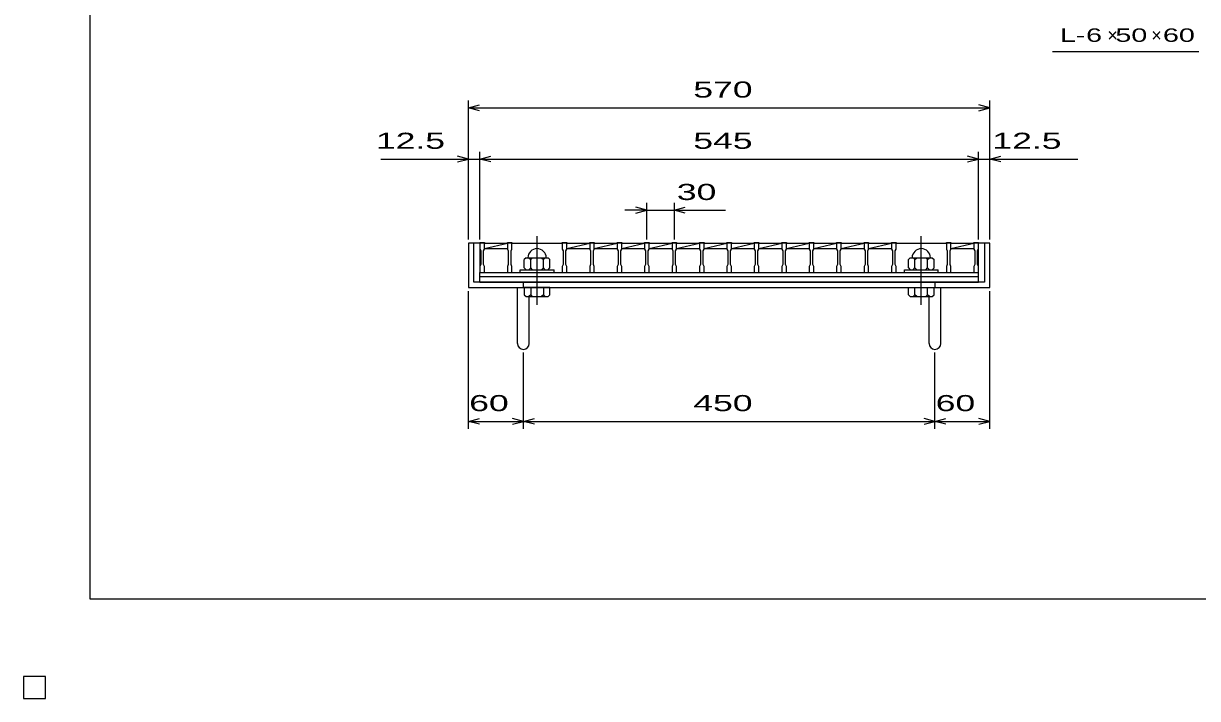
# Model space of a CAD drawing. Units: millimetres, scale not verified. Extents: x -1456 to 1385, y -1026 to 843.
# Drawn here: x -1456 to -172, y -1026 to -288 of the extents above; entities that cross this region are included whole.
import ezdxf
from ezdxf.enums import TextEntityAlignment as Align

# ---------------------------------------------------------------- set-up
doc = ezdxf.new("R2010")
doc.units = ezdxf.units.MM
doc.header["$LTSCALE"] = 8
doc.linetypes.add('CHAIN', pattern=[18.5, 12, -1.5, 3.5, -1.5])
for name, color, linetype, lineweight in [('0_2', 150, 'Continuous', 25), ('16', 3, 'Continuous', 25), ('19', 6, 'Continuous', 25), ('22', 4, 'Continuous', 25)]:
    doc.layers.add(name, color=color, linetype=linetype, lineweight=lineweight)
doc.styles.add('ベクトル', font='')
doc.styles.get('ベクトル').set_extended_font_data('ベクトル')

msp = doc.modelspace()

# ---------------------------------------------------------------- linework, layer by layer
at = {"layer": '0_2'}
for p, q in [((-1383.2, -917.2), (-1383.2, 842.8)), ((1384.8, -917.2), (-1383.2, -917.2))]:
    msp.add_line(p, q, dxfattribs=at)
at = {"layer": '16', "linetype": 'CHAIN'}
for p, q in [((-894.5, -595.4), (-894.5, -520.4)), ((-474.5, -595.4), (-474.5, -520.4))]:
    msp.add_line(p, q, dxfattribs=at)
at = {"layer": '16'}
for p, q in [((-957, -528), (-957, -527.3)), ((-957, -527.3), (-952, -527.3)), ((-957, -528), (-957, -534.5)), ((-952, -528), (-957, -528)), ((-957, -528), (-957, -560)), ((-957, -534.5), (-956, -536.5)), ((-956, -536.5), (-956, -551.5)), ((-953, -536.5), (-952, -534.5)), ((-953, -551.5), (-953, -536.5)), ((-952, -527.3), (-952, -528)), ((-952, -534.5), (-952, -528)), ((-952, -528), (-927, -528)), ((-952, -534), (-927, -528)), ((-952, -534), (-927, -534)), ((-927, -528), (-927, -527.3)), ((-927, -527.3), (-922, -527.3)), ((-927, -528), (-927, -534.5)), ((-922, -528), (-927, -528)), ((-927, -534.5), (-926, -536.5)), ((-926, -536.5), (-926, -551.5)), ((-923, -536.5), (-922, -534.5)), ((-923, -551.5), (-923, -536.5)), ((-922, -527.3), (-922, -528)), ((-922, -534.5), (-922, -528)), ((-922, -528), (-867, -528)), ((-867, -528), (-867, -527.3)), ((-867, -527.3), (-862, -527.3)), ((-867, -528), (-867, -534.5)), ((-862, -528), (-867, -528)), ((-867, -534.5), (-866, -536.5)), ((-866, -536.5), (-866, -551.5)), ((-863, -536.5), (-862, -534.5)), ((-863, -551.5), (-863, -536.5)), ((-862, -527.3), (-862, -528)), ((-862, -534.5), (-862, -528)), ((-862, -528), (-837, -528)), ((-862, -534), (-837, -528)), ((-862, -534), (-837, -534)), ((-837, -528), (-837, -527.3)), ((-837, -527.3), (-832, -527.3)), ((-837, -528), (-837, -534.5)), ((-832, -528), (-837, -528)), ((-837, -534.5), (-836, -536.5)), ((-836, -536.5), (-836, -551.5)), ((-833, -536.5), (-832, -534.5)), ((-833, -551.5), (-833, -536.5)), ((-832, -527.3), (-832, -528)), ((-832, -534.5), (-832, -528)), ((-832, -528), (-807, -528)), ((-832, -534), (-807, -528)), ((-832, -534), (-807, -534)), ((-807, -528), (-807, -527.3)), ((-807, -527.3), (-802, -527.3)), ((-807, -528), (-807, -534.5)), ((-802, -528), (-807, -528)), ((-807, -534.5), (-806, -536.5)), ((-806, -536.5), (-806, -551.5)), ((-803, -536.5), (-802, -534.5)), ((-803, -551.5), (-803, -536.5)), ((-802, -527.3), (-802, -528)), ((-802, -534.5), (-802, -528)), ((-802, -528), (-777, -528)), ((-802, -534), (-777, -528)), ((-802, -534), (-777, -534)), ((-777, -528), (-777, -527.3)), ((-777, -527.3), (-772, -527.3)), ((-777, -528), (-777, -534.5)), ((-772, -528), (-777, -528)), ((-777, -534.5), (-776, -536.5)), ((-776, -536.5), (-776, -551.5)), ((-773, -536.5), (-772, -534.5)), ((-773, -551.5), (-773, -536.5)), ((-772, -527.3), (-772, -528)), ((-772, -534.5), (-772, -528)), ((-772, -528), (-747, -528)), ((-772, -534), (-747, -528)), ((-772, -534), (-747, -534)), ((-747, -528), (-747, -527.3)), ((-747, -527.3), (-742, -527.3)), ((-747, -528), (-747, -534.5)), ((-742, -528), (-747, -528)), ((-747, -534.5), (-746, -536.5)), ((-746, -536.5), (-746, -551.5)), ((-743, -536.5), (-742, -534.5)), ((-743, -551.5), (-743, -536.5)), ((-742, -527.3), (-742, -528)), ((-742, -534.5), (-742, -528)), ((-742, -528), (-717, -528)), ((-742, -534), (-717, -528)), ((-742, -534), (-717, -534)), ((-717, -528), (-717, -527.3)), ((-717, -527.3), (-712, -527.3)), ((-717, -528), (-717, -534.5)), ((-712, -528), (-717, -528)), ((-717, -534.5), (-716, -536.5)), ((-716, -536.5), (-716, -551.5)), ((-713, -536.5), (-712, -534.5)), ((-713, -551.5), (-713, -536.5)), ((-712, -527.3), (-712, -528)), ((-712, -534.5), (-712, -528)), ((-712, -528), (-687, -528)), ((-712, -534), (-687, -528)), ((-712, -534), (-687, -534)), ((-687, -528), (-687, -527.3)), ((-687, -527.3), (-682, -527.3)), ((-687, -528), (-687, -534.5)), ((-682, -528), (-687, -528)), ((-687, -534.5), (-686, -536.5)), ((-686, -536.5), (-686, -551.5)), ((-683, -536.5), (-682, -534.5)), ((-683, -551.5), (-683, -536.5)), ((-682, -527.3), (-682, -528)), ((-682, -534.5), (-682, -528)), ((-682, -528), (-657, -528)), ((-682, -534), (-657, -528)), ((-682, -534), (-657, -534)), ((-657, -528), (-657, -527.3)), ((-657, -527.3), (-652, -527.3)), ((-657, -528), (-657, -534.5)), ((-652, -528), (-657, -528)), ((-657, -534.5), (-656, -536.5)), ((-656, -536.5), (-656, -551.5)), ((-653, -536.5), (-652, -534.5)), ((-653, -551.5), (-653, -536.5)), ((-652, -527.3), (-652, -528)), ((-652, -534.5), (-652, -528)), ((-652, -528), (-627, -528)), ((-652, -534), (-627, -528)), ((-652, -534), (-627, -534)), ((-627, -528), (-627, -527.3)), ((-627, -527.3), (-622, -527.3)), ((-627, -528), (-627, -534.5)), ((-622, -528), (-627, -528)), ((-627, -534.5), (-626, -536.5)), ((-626, -536.5), (-626, -551.5)), ((-623, -536.5), (-622, -534.5)), ((-623, -551.5), (-623, -536.5)), ((-622, -527.3), (-622, -528)), ((-622, -534.5), (-622, -528)), ((-622, -528), (-597, -528)), ((-622, -534), (-597, -528)), ((-622, -534), (-597, -534)), ((-597, -528), (-597, -527.3)), ((-597, -527.3), (-592, -527.3)), ((-597, -528), (-597, -534.5)), ((-592, -528), (-597, -528)), ((-597, -534.5), (-596, -536.5)), ((-596, -536.5), (-596, -551.5)), ((-593, -536.5), (-592, -534.5)), ((-593, -551.5), (-593, -536.5)), ((-592, -527.3), (-592, -528)), ((-592, -534.5), (-592, -528)), ((-592, -528), (-567, -528)), ((-592, -534), (-567, -528)), ((-592, -534), (-567, -534)), ((-567, -528), (-567, -527.3)), ((-567, -527.3), (-562, -527.3)), ((-567, -528), (-567, -534.5)), ((-562, -528), (-567, -528)), ((-567, -534.5), (-566, -536.5)), ((-566, -536.5), (-566, -551.5)), ((-563, -536.5), (-562, -534.5)), ((-563, -551.5), (-563, -536.5)), ((-562, -527.3), (-562, -528)), ((-562, -534.5), (-562, -528)), ((-562, -528), (-537, -528)), ((-562, -534), (-537, -528)), ((-562, -534), (-537, -534)), ((-537, -528), (-537, -527.3)), ((-537, -527.3), (-532, -527.3)), ((-537, -528), (-537, -534.5)), ((-532, -528), (-537, -528)), ((-537, -534.5), (-536, -536.5)), ((-536, -536.5), (-536, -551.5)), ((-533, -536.5), (-532, -534.5)), ((-533, -551.5), (-533, -536.5)), ((-532, -527.3), (-532, -528)), ((-532, -534.5), (-532, -528)), ((-532, -528), (-507, -528)), ((-532, -534), (-507, -528)), ((-532, -534), (-507, -534)), ((-507, -528), (-507, -527.3)), ((-507, -527.3), (-502, -527.3)), ((-507, -528), (-507, -534.5)), ((-502, -528), (-507, -528)), ((-507, -534.5), (-506, -536.5)), ((-506, -536.5), (-506, -551.5)), ((-503, -536.5), (-502, -534.5)), ((-503, -551.5), (-503, -536.5)), ((-502, -527.3), (-502, -528)), ((-502, -534.5), (-502, -528)), ((-502, -528), (-447, -528)), ((-447, -528), (-447, -527.3)), ((-447, -527.3), (-442, -527.3)), ((-447, -528), (-447, -534.5)), ((-442, -528), (-447, -528)), ((-447, -534.5), (-446, -536.5)), ((-446, -536.5), (-446, -551.5)), ((-443, -536.5), (-442, -534.5)), ((-443, -551.5), (-443, -536.5)), ((-442, -527.3), (-442, -528)), ((-442, -534.5), (-442, -528)), ((-442, -528), (-417, -528)), ((-442, -534), (-417, -528)), ((-442, -534), (-417, -534)), ((-417, -528), (-417, -527.3)), ((-417, -527.3), (-412, -527.3)), ((-417, -528), (-417, -534.5)), ((-412, -528), (-417, -528)), ((-417, -534.5), (-416, -536.5)), ((-416, -536.5), (-416, -551.5)), ((-413, -536.5), (-412, -534.5)), ((-413, -551.5), (-413, -536.5)), ((-412, -527.3), (-412, -528)), ((-412, -534.5), (-412, -528)), ((-412, -560), (-412, -528)), ((-956, -551.5), (-957, -553.5)), ((-952, -553.5), (-953, -551.5)), ((-926, -551.5), (-927, -553.5)), ((-922, -553.5), (-923, -551.5)), ((-906.5, -544), (-908.5, -546)), ((-908.5, -555), (-908.5, -546)), ((-906.5, -544), (-882.5, -544)), ((-903.5, -544), (-901.5, -546)), ((-901.5, -546), (-899.5, -544)), ((-901.5, -555), (-901.5, -546)), ((-889.5, -544), (-887.5, -546)), ((-887.5, -546), (-885.5, -544)), ((-887.5, -555), (-887.5, -546)), ((-882.5, -544), (-880.5, -546)), ((-880.5, -555), (-880.5, -546)), ((-866, -551.5), (-867, -553.5)), ((-862, -553.5), (-863, -551.5)), ((-836, -551.5), (-837, -553.5)), ((-832, -553.5), (-833, -551.5)), ((-806, -551.5), (-807, -553.5)), ((-802, -553.5), (-803, -551.5)), ((-776, -551.5), (-777, -553.5)), ((-772, -553.5), (-773, -551.5)), ((-746, -551.5), (-747, -553.5)), ((-742, -553.5), (-743, -551.5)), ((-716, -551.5), (-717, -553.5)), ((-712, -553.5), (-713, -551.5)), ((-686, -551.5), (-687, -553.5)), ((-682, -553.5), (-683, -551.5)), ((-656, -551.5), (-657, -553.5)), ((-652, -553.5), (-653, -551.5)), ((-626, -551.5), (-627, -553.5)), ((-622, -553.5), (-623, -551.5)), ((-596, -551.5), (-597, -553.5)), ((-592, -553.5), (-593, -551.5)), ((-566, -551.5), (-567, -553.5)), ((-562, -553.5), (-563, -551.5)), ((-536, -551.5), (-537, -553.5)), ((-532, -553.5), (-533, -551.5)), ((-506, -551.5), (-507, -553.5)), ((-502, -553.5), (-503, -551.5)), ((-486.5, -544), (-488.5, -546)), ((-488.5, -555), (-488.5, -546)), ((-486.5, -544), (-462.5, -544)), ((-483.5, -544), (-481.5, -546)), ((-481.5, -546), (-479.5, -544)), ((-481.5, -555), (-481.5, -546)), ((-469.5, -544), (-467.5, -546)), ((-467.5, -546), (-465.5, -544)), ((-467.5, -555), (-467.5, -546)), ((-462.5, -544), (-460.5, -546)), ((-460.5, -555), (-460.5, -546)), ((-446, -551.5), (-447, -553.5)), ((-442, -553.5), (-443, -551.5)), ((-416, -551.5), (-417, -553.5)), ((-412, -553.5), (-413, -551.5)), ((-957, -553.5), (-957, -560)), ((-957, -560), (-952, -560)), ((-957, -560), (-412, -560)), ((-957, -564.5), (-957, -560)), ((-957, -564.5), (-412, -564.5)), ((-957, -570.5), (-957, -564.5)), ((-952, -560), (-952, -553.5)), ((-952, -560), (-927, -560)), ((-927, -553.5), (-927, -560)), ((-927, -560), (-922, -560)), ((-922, -560), (-922, -553.5)), ((-922, -560), (-867, -560)), ((-913, -560), (-913, -557)), ((-913, -557), (-876, -557)), ((-913, -560), (-876, -560)), ((-908.5, -555), (-906.5, -557)), ((-903.5, -557), (-901.5, -555)), ((-899.5, -557), (-901.5, -555)), ((-889.5, -557), (-887.5, -555)), ((-885.5, -557), (-887.5, -555)), ((-882.5, -557), (-880.5, -555)), ((-876, -560), (-876, -557)), ((-867, -553.5), (-867, -560)), ((-867, -560), (-862, -560)), ((-862, -560), (-862, -553.5)), ((-862, -560), (-837, -560)), ((-837, -553.5), (-837, -560)), ((-837, -560), (-832, -560)), ((-832, -560), (-832, -553.5)), ((-832, -560), (-807, -560)), ((-807, -553.5), (-807, -560)), ((-807, -560), (-802, -560)), ((-802, -560), (-802, -553.5)), ((-802, -560), (-777, -560)), ((-777, -553.5), (-777, -560)), ((-777, -560), (-772, -560)), ((-772, -560), (-772, -553.5)), ((-772, -560), (-747, -560)), ((-747, -553.5), (-747, -560)), ((-747, -560), (-742, -560)), ((-742, -560), (-742, -553.5)), ((-742, -560), (-717, -560)), ((-717, -553.5), (-717, -560)), ((-717, -560), (-712, -560)), ((-712, -560), (-712, -553.5)), ((-712, -560), (-687, -560)), ((-687, -553.5), (-687, -560)), ((-687, -560), (-682, -560)), ((-682, -560), (-682, -553.5)), ((-682, -560), (-657, -560)), ((-657, -553.5), (-657, -560)), ((-657, -560), (-652, -560)), ((-652, -560), (-652, -553.5)), ((-652, -560), (-627, -560)), ((-627, -553.5), (-627, -560)), ((-627, -560), (-622, -560)), ((-622, -560), (-622, -553.5)), ((-622, -560), (-597, -560)), ((-597, -553.5), (-597, -560)), ((-597, -560), (-592, -560)), ((-592, -560), (-592, -553.5)), ((-592, -560), (-567, -560)), ((-567, -553.5), (-567, -560)), ((-567, -560), (-562, -560)), ((-562, -560), (-562, -553.5)), ((-562, -560), (-537, -560)), ((-537, -553.5), (-537, -560)), ((-537, -560), (-532, -560)), ((-532, -560), (-532, -553.5)), ((-532, -560), (-507, -560)), ((-507, -553.5), (-507, -560)), ((-507, -560), (-502, -560)), ((-502, -560), (-502, -553.5)), ((-502, -560), (-447, -560)), ((-493, -560), (-493, -557)), ((-493, -557), (-456, -557)), ((-493, -560), (-456, -560)), ((-488.5, -555), (-486.5, -557)), ((-483.5, -557), (-481.5, -555)), ((-479.5, -557), (-481.5, -555)), ((-469.5, -557), (-467.5, -555)), ((-465.5, -557), (-467.5, -555)), ((-462.5, -557), (-460.5, -555)), ((-456, -560), (-456, -557)), ((-447, -553.5), (-447, -560)), ((-447, -560), (-442, -560)), ((-442, -560), (-442, -553.5)), ((-442, -560), (-417, -560)), ((-417, -553.5), (-417, -560)), ((-417, -560), (-412, -560)), ((-412, -560), (-412, -553.5)), ((-412, -564.5), (-412, -560)), ((-412, -570.5), (-412, -564.5)), ((-957, -570.5), (-412, -570.5)), ((-1432, -1002), (-1456, -1002)), ((-1456, -1002), (-1456, -1026)), ((-1432, -1002), (-1456, -1002)), ((-1456, -1002), (-1456, -1026)), ((-1432, -1002), (-1456, -1002)), ((-1456, -1002), (-1456, -1026)), ((-1432, -1002), (-1456, -1002)), ((-1456, -1002), (-1456, -1026)), ((-1432, -1002), (-1456, -1002)), ((-1456, -1002), (-1456, -1026)), ((-1432, -1026), (-1432, -1002)), ((-1432, -1026), (-1432, -1002)), ((-1432, -1026), (-1432, -1002)), ((-1432, -1026), (-1432, -1002)), ((-1432, -1026), (-1432, -1002)), ((-1456, -1026), (-1432, -1026)), ((-1456, -1026), (-1432, -1026)), ((-1456, -1026), (-1432, -1026)), ((-1456, -1026), (-1432, -1026)), ((-1456, -1026), (-1432, -1026))]:
    msp.add_line(p, q, dxfattribs=at)
for centre in [(-894.5, -544), (-474.5, -544)]:
    msp.add_arc(centre, 10, 0, 180, dxfattribs=at)
at = {"layer": '19'}
for p, q in [((-957, -528), (-969.5, -528)), ((-969.5, -528), (-969.5, -576.5)), ((-963.5, -570.5), (-963.5, -528)), ((-399.5, -528), (-412, -528)), ((-405.5, -528), (-405.5, -570.5)), ((-399.5, -576.5), (-399.5, -528)), ((-969.5, -576.5), (-399.5, -576.5)), ((-405.5, -570.5), (-963.5, -570.5)), ((-916, -637.61), (-916, -576.5)), ((-909.5, -576.5), (-909.5, -570.5)), ((-908.5, -576.5), (-908.5, -584.5)), ((-880.5, -576.5), (-908.5, -576.5)), ((-901.5, -576.5), (-901.5, -584.5)), ((-887.5, -576.5), (-887.5, -584.5)), ((-880.5, -584.5), (-880.5, -576.5)), ((-488.5, -584.5), (-488.5, -576.5)), ((-488.5, -576.5), (-460.5, -576.5)), ((-481.5, -584.5), (-481.5, -576.5)), ((-467.5, -584.5), (-467.5, -576.5)), ((-460.5, -584.5), (-460.5, -576.5)), ((-459.5, -570.5), (-459.5, -576.5)), ((-453, -637.61), (-453, -576.5)), ((-908.5, -584.5), (-906.5, -586.5)), ((-906.5, -586.5), (-882.5, -586.5)), ((-901.5, -584.5), (-903.5, -586.5)), ((-903, -637.61), (-903, -586.5)), ((-899.5, -586.5), (-901.5, -584.5)), ((-887.5, -584.5), (-889.5, -586.5)), ((-885.5, -586.5), (-887.5, -584.5)), ((-882.5, -586.5), (-880.5, -584.5)), ((-486.5, -586.5), (-488.5, -584.5)), ((-486.5, -586.5), (-462.5, -586.5)), ((-483.5, -586.5), (-481.5, -584.5)), ((-479.5, -586.5), (-481.5, -584.5)), ((-469.5, -586.5), (-467.5, -584.5)), ((-465.5, -586.5), (-467.5, -584.5)), ((-466, -637.61), (-466, -586.5)), ((-462.5, -586.5), (-460.5, -584.5))]:
    msp.add_line(p, q, dxfattribs=at)
for centre in [(-909.5, -637.61), (-459.5, -637.61)]:
    msp.add_arc(centre, 6.5, 180, 0, dxfattribs=at)
at = {"layer": '22'}
for p, q in [((-331, -318.5), (-171, -318.5)), ((-969.5, -524), (-969.5, -372)), ((-399.5, -524), (-399.5, -372)), ((-969.5, -380), (-957.5, -376.8)), ((-957.5, -383.2), (-969.5, -380)), ((-969.5, -380), (-399.5, -380)), ((-399.5, -380), (-411.5, -376.8)), ((-411.5, -383.2), (-399.5, -380)), ((-1065.5, -436), (-969.5, -436)), ((-969.5, -436), (-981.5, -432.8)), ((-981.5, -439.2), (-969.5, -436)), ((-969.5, -524), (-969.5, -428)), ((-969.5, -436), (-957, -436)), ((-957, -524), (-957, -428)), ((-957, -436), (-945, -432.8)), ((-945, -439.2), (-957, -436)), ((-957, -436), (-412, -436)), ((-412, -436), (-424, -432.8)), ((-424, -439.2), (-412, -436)), ((-412, -524), (-412, -428)), ((-412, -436), (-399.5, -436)), ((-399.5, -524), (-399.5, -428)), ((-399.5, -436), (-387.5, -432.8)), ((-387.5, -439.2), (-399.5, -436)), ((-399.5, -436), (-303.5, -436)), ((-774.5, -524), (-774.5, -484)), ((-744.5, -484), (-744.5, -524)), ((-774.5, -492), (-798.5, -492)), ((-774.5, -492), (-786.5, -488.8)), ((-786.5, -495.2), (-774.5, -492)), ((-774.5, -492), (-744.5, -492)), ((-744.5, -492), (-732.5, -488.8)), ((-732.5, -495.2), (-744.5, -492)), ((-744.5, -492), (-688.5, -492)), ((-969.5, -730.9), (-969.5, -580.5)), ((-399.5, -730.9), (-399.5, -580.5)), ((-909.5, -730.9), (-909.5, -647.7)), ((-459.5, -730.9), (-459.5, -647.7)), ((-969.5, -722.9), (-957.5, -719.7)), ((-957.5, -726.1), (-969.5, -722.9)), ((-969.5, -722.9), (-909.5, -722.9)), ((-909.5, -722.9), (-921.5, -719.7)), ((-921.5, -726.1), (-909.5, -722.9)), ((-909.5, -722.9), (-897.5, -719.7)), ((-897.5, -726.1), (-909.5, -722.9)), ((-909.5, -722.9), (-459.5, -722.9)), ((-459.5, -722.9), (-471.5, -719.7)), ((-471.5, -726.1), (-459.5, -722.9)), ((-459.5, -722.9), (-447.5, -719.7)), ((-447.5, -726.1), (-459.5, -722.9)), ((-459.5, -722.9), (-399.5, -722.9)), ((-399.5, -722.9), (-411.5, -719.7)), ((-411.5, -726.1), (-399.5, -722.9))]:
    msp.add_line(p, q, dxfattribs=at)
at = {"layer": '22', "color": 2}
for p, q in [((-1432, -1002), (-1456, -1002)), ((-1456, -1002), (-1456, -1026)), ((-1432, -1002), (-1456, -1002)), ((-1456, -1002), (-1456, -1026)), ((-1432, -1002), (-1456, -1002)), ((-1456, -1002), (-1456, -1026)), ((-1432, -1026), (-1432, -1002)), ((-1432, -1026), (-1432, -1002)), ((-1432, -1026), (-1432, -1002)), ((-1456, -1026), (-1432, -1026)), ((-1456, -1026), (-1432, -1026)), ((-1456, -1026), (-1432, -1026))]:
    msp.add_line(p, q, dxfattribs=at)

# ---------------------------------------------------------------- texts
at = {"layer": '22', "color": 2, "style": 'ベクトル'}
for s, height, width, p in [('L-', 14.66, 1.6, (-323, -300.5)), (' 6 ', 14.66, 1.6, (-303, -300.5)), (' 50 ', 14.66, 1.6, (-271, -300.5)), (' 60 ', 14.66, 1.6, (-219, -300.5)), (' 570 ', 17.6, 1.65, (-734.5, -360)), (' 12.5 ', 17.6, 1.65, (-1081.5, -416)), (' 545 ', 17.6, 1.65, (-734.5, -416)), (' 12.5 ', 17.6, 1.65, (-407.5, -416)), (' 30 ', 17.6, 1.65, (-752.5, -472)), (' 60 ', 17.6, 1.65, (-979.5, -702.9)), (' 450 ', 17.6, 1.65, (-734.5, -702.9)), (' 60 ', 17.6, 1.65, (-469.5, -702.9))]:
    msp.add_text(s, height=height, dxfattribs=dict(at, width=width)).set_placement(p, align=Align.MIDDLE_LEFT)
for p in [(-271, -300.5), (-223, -300.5)]:
    msp.add_text('×', height=14.66, dxfattribs=at).set_placement(p, align=Align.MIDDLE_LEFT)

doc.saveas('drawing.dxf')
